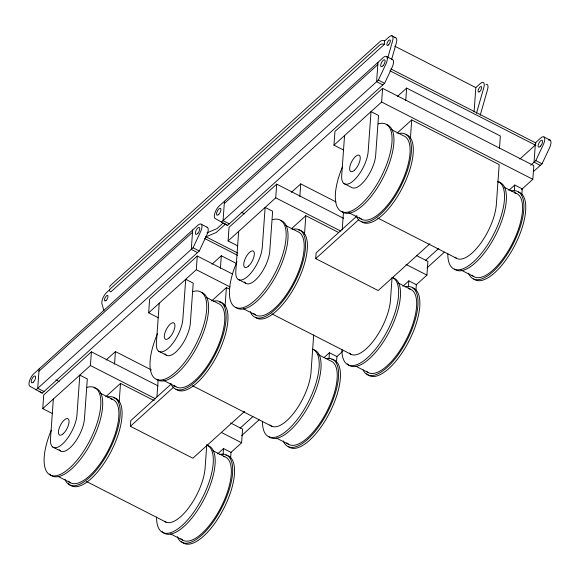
<?xml version="1.0" encoding="UTF-8"?>
<svg xmlns="http://www.w3.org/2000/svg" width="580" height="580" viewBox="0 0 580 580"><rect width="100%" height="100%" fill="white"/><g stroke="black" fill="none" stroke-linecap="round" stroke-linejoin="round"><path stroke-width="0.87" d="M39.121 368.938L37.736 388.332L43.978 391.529M52.403 413.569L42.753 408.639L43.739 394.951L91.386 351.835L158.144 385.947M53.345 399.062L50.489 438.85A22.982 9.222 -62.9 0 0 62.502 443.99A22.982 9.222 -62.9 0 0 76.966 414.896L79.815 375.108L87.319 378.936L84.462 418.731A22.982 9.222 -62.9 0 1 73.464 444.135A22.982 9.222 -62.9 0 1 59.153 449.638M42.753 408.639L90.407 365.523L91.386 351.835M114.528 364.073L115.427 351.574L151.474 369.989M119.175 401.976L120.509 383.402L154.215 400.628M244.571 411.445L192.864 458.222L130.384 426.3L130.797 420.594L171.085 384.141M158.304 317.753L148.654 312.823L149.633 299.135L197.287 256.019L232.674 274.101M159.239 303.246L156.39 343.041A22.982 9.222 -62.9 0 0 168.403 348.174A22.982 9.222 -62.9 0 0 182.867 319.087L185.716 279.292L193.213 283.12L190.363 322.915A22.982 9.222 -62.9 0 1 179.365 348.319A22.982 9.222 -62.9 0 1 165.046 353.822M156.941 396.843L158.159 379.791M192.676 230.006L191.284 249.4L197.533 252.597M148.654 312.823L196.308 269.707L197.287 256.019M206.777 444.903L205.124 467.893A38.302 15.363 -62.9 0 1 188.507 508.08A38.302 15.363 -62.9 0 1 164.633 521.318M224.445 201.26L223.054 220.654L229.303 223.851M220.429 268.257L221.321 255.758L236.538 263.53M237.727 245.891L228.078 240.961L229.056 227.273L276.711 184.157L343.462 218.268M225.076 306.16L226.403 287.586L229.615 289.224M238.663 231.384L235.813 271.179A22.982 9.222 -62.9 0 0 247.819 276.312A22.982 9.222 -62.9 0 0 262.283 247.225L265.14 207.43L272.636 211.258L269.787 251.053A22.982 9.222 -62.9 0 1 258.789 276.464A22.982 9.222 -62.9 0 1 244.47 281.96M223.075 454.727L223.525 448.536L231.021 452.371L230.579 458.562M230.869 452.501L241.606 442.786L242.592 429.099L230.528 422.929M228.078 240.961L275.725 197.845L276.711 184.157M299.853 196.395L300.744 183.896L335.987 201.905M304.5 234.298L305.827 215.724L338.727 232.536M429.889 243.767L378.189 290.551L315.708 258.622L316.114 252.916L357.077 215.854M313.686 334.935L311.025 372.077A38.302 15.363 -62.9 0 1 293.835 413.003A38.302 15.363 -62.9 0 1 269.91 424.951M343.621 150.082L333.971 145.145L334.95 131.457L382.604 88.341L533.81 165.604L532.824 179.292L521.42 189.617M344.563 135.568L341.707 175.363A22.982 9.222 -62.9 0 0 353.72 180.496A22.982 9.222 -62.9 0 0 368.184 151.409L371.033 111.614L378.53 115.442L375.68 155.237A22.982 9.222 -62.9 0 1 365.82 179.198A22.982 9.222 -62.9 0 1 351.516 187.391L344.02 183.555M328.976 358.911L329.418 352.72L336.915 356.555L336.538 361.862M342.193 230.064L343.483 212.113M377.993 62.328L376.601 81.722L382.851 84.919M384.366 44.399A3.067 2.037 4.1 0 0 380.103 44.718L110.069 289.05A3.067 2.037 4.1 0 0 110.802 291.921L384.366 44.399L384.613 40.977L389.028 36.982A7.663 3.074 -62.9 0 1 392.609 40.948L387.701 58.102M333.971 145.145L381.625 102.029L382.604 88.341M392.095 277.226L390.449 300.215A38.302 15.363 -62.9 0 1 373.259 341.142A38.302 15.363 -62.9 0 1 349.334 353.089M405.746 100.579L406.645 88.08L500.359 135.974L499.467 148.473M410.393 138.482L411.727 119.908L499.199 164.611L496.342 204.406A38.302 15.363 -62.9 0 1 480.834 243.078A38.302 15.363 -62.9 0 1 457.236 258.651L377.79 218.051M408.4 287.049L408.842 280.858L416.338 284.693L415.896 290.885M416.193 284.824L426.931 275.108L427.909 261.421L416.65 255.664M474.092 111.911L475.832 87.594L480.247 83.6A7.663 3.074 -62.9 0 1 483.829 87.558L476.47 113.296M514.293 191.233L514.743 185.042L522.239 188.877L521.79 195.069M391.696 59.16L396.358 42.862A7.663 3.074 -62.9 0 0 394.777 37.7M480.218 115.217L487.577 89.472A7.663 3.074 -62.9 0 0 485.997 84.317M35.967 389.934L193.046 247.805L200.579 231.739A7.663 3.074 -62.9 0 0 201.753 224.946A7.663 3.074 -62.9 0 0 197.969 225.214L33.828 373.73A7.663 3.074 -62.9 0 0 29.558 380.741A7.663 3.074 -62.9 0 0 29.855 386.208L42.217 393.124L199.295 250.995L206.828 234.929A7.663 3.074 -62.9 0 0 206.987 227.179M221.292 222.256L378.37 80.127L385.903 64.061A7.663 3.074 -62.9 0 0 387.077 57.268A7.663 3.074 -62.9 0 0 383.286 57.536L219.146 206.052A7.663 3.074 -62.9 0 0 214.883 213.063A7.663 3.074 -62.9 0 0 215.173 218.53L227.534 225.446L384.62 83.317L392.152 67.251A7.663 3.074 -62.9 0 0 391.71 59.493M530.7 165.213L535.818 160.588L543.351 144.514A7.663 3.074 -62.9 0 0 544.526 137.721A7.663 3.074 -62.9 0 0 540.741 137.996L535.441 142.789L534.057 162.182L540.299 165.373M533.593 171.441L542.068 163.778L549.601 147.712A7.663 3.074 -62.9 0 0 548.491 140.157M109.787 289.645L106.633 292.494A7.663 3.074 -62.9 0 0 101.95 303.935L103.95 310.75M38.962 371.222L192.509 232.29M224.279 203.544L377.834 64.612M222.88 223.249L216.855 228.708L207.017 232.863M225.431 224.148L216.115 232.573L205.458 237.075M106.104 360.006L115.427 351.574M211.997 264.19L221.321 255.758M291.421 192.328L300.744 183.896M397.314 96.519L406.645 88.08M105.799 396.713L120.509 383.402M211.7 300.897L226.403 287.586M291.124 229.035L305.827 215.724M397.017 133.219L411.727 119.908M130.384 426.3L174.029 386.809M315.708 258.622L358.679 219.74M519.861 159.022L535.282 145.065M240.106 428.141L252.851 416.614M425.43 260.464L438.835 248.334M217.565 453.93L223.525 448.536M324.126 357.512L329.418 352.72M402.882 286.252L408.842 280.858M508.783 190.436L514.743 185.042M241.664 435.58L259.093 419.811M426.982 267.902L444.418 252.133M336.77 356.685L342.809 351.226M391.841 35.772L395.589 37.685M394.784 46.175L475.832 87.594M386.555 56.535L392.798 59.733M544.004 136.996L550.246 140.186M390.898 68.918L536.05 143.093M389.927 70.789L535.884 145.377M378.37 80.127L384.62 83.317M535.818 160.588L542.068 163.778M381.625 102.029L532.824 179.292M391.594 129.695L403.521 135.793A46.726 18.741 -62.9 0 1 398.685 188.319A46.726 18.741 -62.9 0 1 359.614 217.688M504.056 187.166L515.99 193.263M348.587 212.585L361.311 219.081M461.049 270.048L473.773 276.551M275.725 197.845L340.873 231.137M406.022 264.422L426.931 275.108M285.701 225.511L297.627 231.608A46.726 18.741 -62.9 0 1 292.791 284.135A46.726 18.741 -62.9 0 1 253.714 313.505M398.163 282.982L410.089 289.079M241.215 212.193L244.441 213.846M201.231 224.213L207.481 227.411M205.574 236.596L237.829 253.083M204.61 238.467L237.669 255.367M193.046 247.805L199.295 250.995M238.119 279.371L245.615 283.207M196.308 269.707L230.086 286.969M271.889 313.867L351.342 354.467M243.484 308.806L255.41 314.896M355.946 366.27L367.872 372.367M206.277 297.373L218.203 303.47A46.726 18.741 -62.9 0 1 213.368 355.997A46.726 18.741 -62.9 0 1 174.29 385.366M317.942 354.438L330.665 360.941A46.726 18.741 -62.9 0 1 325.829 413.46A46.726 18.741 -62.9 0 1 286.752 442.837M158.695 351.233L166.192 355.069M192.473 385.729L271.918 426.329M163.263 380.262L175.987 386.759M276.522 438.132L288.456 444.229M90.407 365.523L155.556 398.815M221.502 432.513L241.606 442.786M100.376 393.189L112.31 399.286M212.845 450.66L224.772 456.75M55.897 379.871L59.117 381.524M52.802 447.049L60.298 450.885M86.572 481.545L166.018 522.138M58.167 476.477L70.093 482.575M170.629 533.948L182.555 540.045M223.713 223.119L227.534 225.446M39.157 391.261L42.217 393.124M109.794 287.129A3.067 2.037 4.1 0 1 110.309 285.628L380.349 41.296A3.067 2.037 4.1 0 1 384.613 40.977M456.525 258.288A38.302 15.363 -62.9 0 1 455.227 257.281M298.693 230.05A49.025 19.669 -62.9 0 1 297.156 282.271A49.025 19.669 -62.9 0 1 255.331 317.26M292.675 229.346A49.025 19.669 -62.9 0 1 294.451 282.953A49.025 19.669 -62.9 0 1 250.234 311.583M280.8 220.487A49.025 19.669 -62.9 0 1 276.957 274.014A49.025 19.669 -62.9 0 1 235.958 307.364M272.404 219.689A49.025 19.669 -62.9 0 1 281.046 259.521A49.025 19.669 -62.9 0 1 239.997 308.219A49.025 19.669 -62.9 0 1 236.988 261.711M392.74 277.574A49.025 19.669 -62.9 0 1 379.153 344.382A49.025 19.669 -62.9 0 1 341.903 349.349M412.626 287.854A49.025 19.669 -62.9 0 1 407.943 342.998A49.025 19.669 -62.9 0 1 366.698 373.672M405.137 286.817A49.025 19.669 -62.9 0 1 407.334 339.604A49.025 19.669 -62.9 0 1 363.051 369.895M408.675 288.695A46.726 18.741 -62.9 0 1 406.493 339.22A46.726 18.741 -62.9 0 1 366.712 371.497M393.262 277.95A49.025 19.669 -62.9 0 1 388.571 333.101A49.025 19.669 -62.9 0 1 347.326 363.776M406.065 134.567A49.025 19.669 -62.9 0 1 402.223 188.094A49.025 19.669 -62.9 0 1 361.224 221.451M398.569 133.53A49.025 19.669 -62.9 0 1 400.352 187.137A49.025 19.669 -62.9 0 1 356.135 215.767M386.693 124.671A49.025 19.669 -62.9 0 1 382.858 178.198A49.025 19.669 -62.9 0 1 341.859 211.548M378.305 123.874A49.025 19.669 -62.9 0 1 387.041 163.429A49.025 19.669 -62.9 0 1 346.173 212.381A49.025 19.669 -62.9 0 1 342.526 166.728M497.974 181.438A49.025 19.669 -62.9 0 1 485.554 247.849A49.025 19.669 -62.9 0 1 447.803 253.532M518.527 192.038A49.025 19.669 -62.9 0 1 514.692 245.565A49.025 19.669 -62.9 0 1 473.693 278.915M511.031 191.001A49.025 19.669 -62.9 0 1 512.814 244.6A49.025 19.669 -62.9 0 1 468.596 273.238M514.576 192.879A46.726 18.741 -62.9 0 1 511.988 244.202A46.726 18.741 -62.9 0 1 472.076 275.159M497.684 181.808A49.025 19.669 -62.9 0 1 496.147 234.03A49.025 19.669 -62.9 0 1 454.321 269.019M113.375 397.728A49.025 19.669 -62.9 0 1 110.584 452.4A49.025 19.669 -62.9 0 1 68.418 483.256M107.351 397.024A49.025 19.669 -62.9 0 1 109.134 450.631A49.025 19.669 -62.9 0 1 64.916 479.261M110.896 398.902A46.726 18.741 -62.9 0 1 108.3 450.225A46.726 18.741 -62.9 0 1 68.397 481.183M94.003 387.832A49.025 19.669 -62.9 0 1 91.64 441.685A49.025 19.669 -62.9 0 1 49.547 473.983M87.087 387.367A49.025 19.669 -62.9 0 1 95.823 426.923A49.025 19.669 -62.9 0 1 54.955 475.875A49.025 19.669 -62.9 0 1 51.308 430.222M206.756 444.933A49.025 19.669 -62.9 0 1 194.336 511.342A49.025 19.669 -62.9 0 1 156.585 517.026M225.838 455.199A49.025 19.669 -62.9 0 1 223.474 509.051A49.025 19.669 -62.9 0 1 181.373 541.35M219.82 454.495A49.025 19.669 -62.9 0 1 221.596 508.095A49.025 19.669 -62.9 0 1 177.379 536.732M223.358 456.373A46.726 18.741 -62.9 0 1 220.77 507.696A46.726 18.741 -62.9 0 1 180.858 538.653M206.465 445.295A49.025 19.669 -62.9 0 1 204.102 499.155A49.025 19.669 -62.9 0 1 162.008 531.447M219.269 301.912A49.025 19.669 -62.9 0 1 217.732 354.133A49.025 19.669 -62.9 0 1 175.907 389.122M213.251 301.208A49.025 19.669 -62.9 0 1 215.028 354.815A49.025 19.669 -62.9 0 1 170.81 383.445M201.376 292.349A49.025 19.669 -62.9 0 1 197.533 345.876A49.025 19.669 -62.9 0 1 156.535 379.226M192.981 291.551A49.025 19.669 -62.9 0 1 201.623 331.383A49.025 19.669 -62.9 0 1 160.573 380.081A49.025 19.669 -62.9 0 1 157.564 333.572M312.656 349.117A49.025 19.669 -62.9 0 1 300.237 415.526A49.025 19.669 -62.9 0 1 262.479 421.211M331.731 359.382A49.025 19.669 -62.9 0 1 330.201 411.604A49.025 19.669 -62.9 0 1 288.369 446.593M325.714 358.679A49.025 19.669 -62.9 0 1 327.497 412.278A49.025 19.669 -62.9 0 1 283.279 440.916M313.838 349.812A49.025 19.669 -62.9 0 1 310.003 403.339A49.025 19.669 -62.9 0 1 269.004 436.697M388.455 44.972A3.067 1.232 -62.9 0 0 390.224 40.165A3.067 1.232 -62.9 0 0 387.172 42.934A3.067 1.232 -62.9 0 0 388.455 44.972M106.06 300.476A3.067 1.232 -62.9 0 0 107.837 295.677A3.067 1.232 -62.9 0 0 104.777 298.439A3.067 1.232 -62.9 0 0 106.06 300.476M479.674 91.589A3.067 1.232 -62.9 0 0 481.451 86.782A3.067 1.232 -62.9 0 0 478.391 89.545A3.067 1.232 -62.9 0 0 479.674 91.589M218.769 214.382A3.828 1.537 -62.9 0 0 220.646 208.466A3.828 1.537 -62.9 0 0 216.804 212.418A3.828 1.537 -62.9 0 0 218.769 214.382M540.633 146.022A3.828 1.537 -62.9 0 0 542.075 140.295A3.828 1.537 -62.9 0 0 538.276 144.782A3.828 1.537 -62.9 0 0 540.633 146.022M383.184 65.562A3.828 1.537 -62.9 0 0 384.627 59.834A3.828 1.537 -62.9 0 0 380.828 64.329A3.828 1.537 -62.9 0 0 383.184 65.562M248.559 266.046A9.193 3.69 -62.9 0 0 253.88 251.626A9.193 3.69 -62.9 0 0 244.709 259.927A9.193 3.69 -62.9 0 0 248.559 266.046M354.452 170.23A9.193 3.69 -62.9 0 0 359.774 155.81A9.193 3.69 -62.9 0 0 350.603 164.111A9.193 3.69 -62.9 0 0 354.452 170.23M33.444 382.06A3.828 1.537 -62.9 0 0 35.322 376.145A3.828 1.537 -62.9 0 0 31.487 380.096A3.828 1.537 -62.9 0 0 33.444 382.06M197.867 233.24A3.828 1.537 -62.9 0 0 199.31 227.512A3.828 1.537 -62.9 0 0 195.511 232.007A3.828 1.537 -62.9 0 0 197.867 233.24M63.242 433.724A9.193 3.69 -62.9 0 0 68.563 419.304A9.193 3.69 -62.9 0 0 59.392 427.605A9.193 3.69 -62.9 0 0 63.242 433.724M169.135 337.908A9.193 3.69 -62.9 0 0 174.457 323.488A9.193 3.69 -62.9 0 0 165.285 331.789A9.193 3.69 -62.9 0 0 169.135 337.908"/></g></svg>
